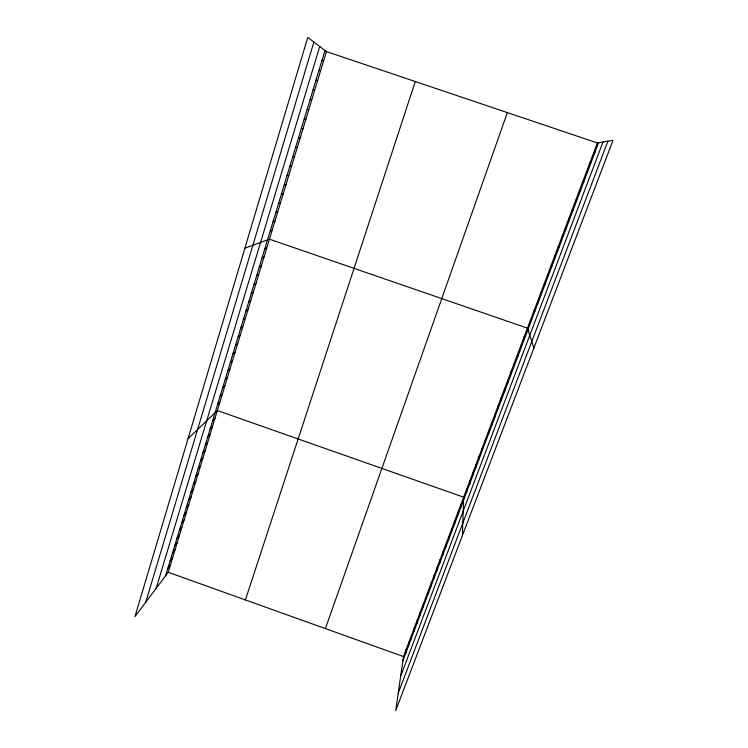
<?xml version="1.0" encoding="UTF-8"?>
<svg xmlns="http://www.w3.org/2000/svg" width="748" height="748" viewBox="0 0 748 748"><rect width="100%" height="100%" fill="white"/><g stroke="black" fill="none" stroke-linecap="round" stroke-linejoin="round"><path stroke-width="1.12" d="M472.848 475.569L472.858 472.773M469.735 483.816L469.772 480.945M466.63 492.016L466.705 489.08M462.404 535.568L463.648 497.177L217.359 410.549L188.047 438.674M460.534 508.163L460.656 505.096M457.533 516.101L457.683 512.978M454.55 524.021L454.719 520.823M451.568 531.893L451.773 528.64M448.604 539.738L448.837 536.419M445.658 547.545L445.911 544.161M442.723 555.325L443.003 551.884M439.796 563.066L440.095 559.56M436.879 570.771L437.215 567.208M433.98 578.456L434.336 574.829M431.091 586.095L431.474 582.412M428.221 593.706L428.623 589.966M425.36 601.289L425.78 597.493M422.508 608.844L422.957 604.982M419.665 616.361L420.133 612.444M416.832 623.841L417.328 619.877M414.018 631.303L414.542 627.273M411.213 638.727L411.755 634.641M408.427 646.113L408.988 641.98M405.64 653.481L406.229 649.292M597.353 142.952L403.481 656.566L395.701 710.6L613.042 140.278L597.353 142.952L326.446 51.575L307.774 37.4L134.958 616.633L168.216 572.276L326.446 51.575M145.72 602.28L313.88 42.038M156.117 588.405L319.723 46.47M165.598 575.764L324.997 50.481M245.409 599.933L415.262 81.532M325.399 628.591L507.368 112.602M402.873 660.811L598.568 142.746M400.657 676.211L603 141.989M398.226 693.106L607.909 141.157M167.861 568.312L170.46 564.88M170.133 560.841L172.713 557.466M172.405 553.333L174.976 550.023M174.695 545.797L177.248 542.543M176.986 538.233L179.529 535.035M179.296 530.631L181.82 527.49M181.614 523.002L184.13 519.916M183.933 515.344L186.439 512.315M186.271 507.649L188.758 504.685M188.618 499.926L191.086 497.018M190.964 492.165L193.423 489.323M193.33 484.367L195.77 481.59M195.705 476.551L198.127 473.83M198.089 468.687L200.501 466.032M200.483 460.805L202.876 458.206M202.886 452.877L205.27 450.352M205.307 444.92L207.663 442.451M207.729 436.926L210.076 434.532M210.16 428.903L212.488 426.566M212.61 420.844L214.919 418.581M217.584 404.462L219.856 402.331M220.108 396.141L222.362 394.084M222.642 387.791L224.886 385.79M225.185 379.395L227.411 377.469M227.747 370.961L229.954 369.11M230.319 362.49L232.506 360.714M232.899 353.991L235.068 352.28M235.489 345.445L237.64 343.809M238.098 336.862L240.23 335.3M240.706 328.241L242.82 326.754M243.334 319.583L245.428 318.171M245.98 310.888L248.046 309.55M248.626 302.145L250.683 300.892M251.291 293.375L253.329 292.197M253.965 284.558L255.984 283.455M256.648 275.703L258.649 274.675M259.35 266.812L261.323 265.867M262.062 257.873L264.016 257.003M264.783 248.897L266.718 248.112M244.886 248.196L269.439 239.173L527.452 328.148L533.876 348.035M270.271 230.823L272.16 230.197M273.029 221.717L274.899 221.184M275.806 212.582L277.658 212.123M278.593 203.391L280.425 203.026M281.398 194.171L283.202 193.882M284.203 184.896L285.988 184.7M593.697 152.629L594.875 152.527M287.036 175.584L288.793 175.481M590.069 162.269L591.201 162.251M289.869 166.234L291.608 166.206M292.72 156.828L294.441 156.902M586.451 171.853L587.545 171.937M295.591 147.393L297.283 147.543M298.471 137.903L300.135 138.146M582.842 181.399L583.908 181.568M301.36 128.366L303.005 128.712M579.261 190.89L580.28 191.161M304.268 118.792L305.885 119.222M307.185 109.171L308.784 109.694M575.689 200.342L576.68 200.698M168.216 572.276L403.481 656.566M310.121 99.503L311.692 100.12M313.066 89.788L314.618 90.508M572.136 209.758L573.09 210.197M316.03 80.036L317.554 80.84M568.602 219.117L569.518 219.65M319.003 70.228L320.499 71.135M321.995 60.373L323.463 61.373M565.086 228.439L565.965 229.066M561.589 237.714L562.431 238.425M558.101 246.943L558.906 247.747M554.633 256.134L555.399 257.022M551.183 265.288L551.912 266.26M547.742 274.394L548.443 275.442M544.32 283.455L544.983 284.595M540.916 292.477L541.552 293.702M537.522 301.453L538.121 302.762M534.156 310.392L534.717 311.785M530.79 319.293L531.323 320.761M524.124 336.965L524.591 338.592M520.804 345.744L521.244 347.446M517.513 354.477L517.915 356.263M514.231 363.182L514.596 365.043M510.959 371.84L511.295 373.776M507.705 380.461L508.014 382.471M504.47 389.035L504.741 391.129M501.244 397.581L501.487 399.741M498.028 406.08L498.252 408.324M494.839 414.551L495.026 416.86M491.651 422.975L491.81 425.36M488.491 431.372L488.612 433.821M485.33 439.721L485.433 442.246M482.198 448.043L482.264 450.633M479.066 456.317L479.113 458.982M475.962 464.564L475.971 467.294"/></g></svg>
